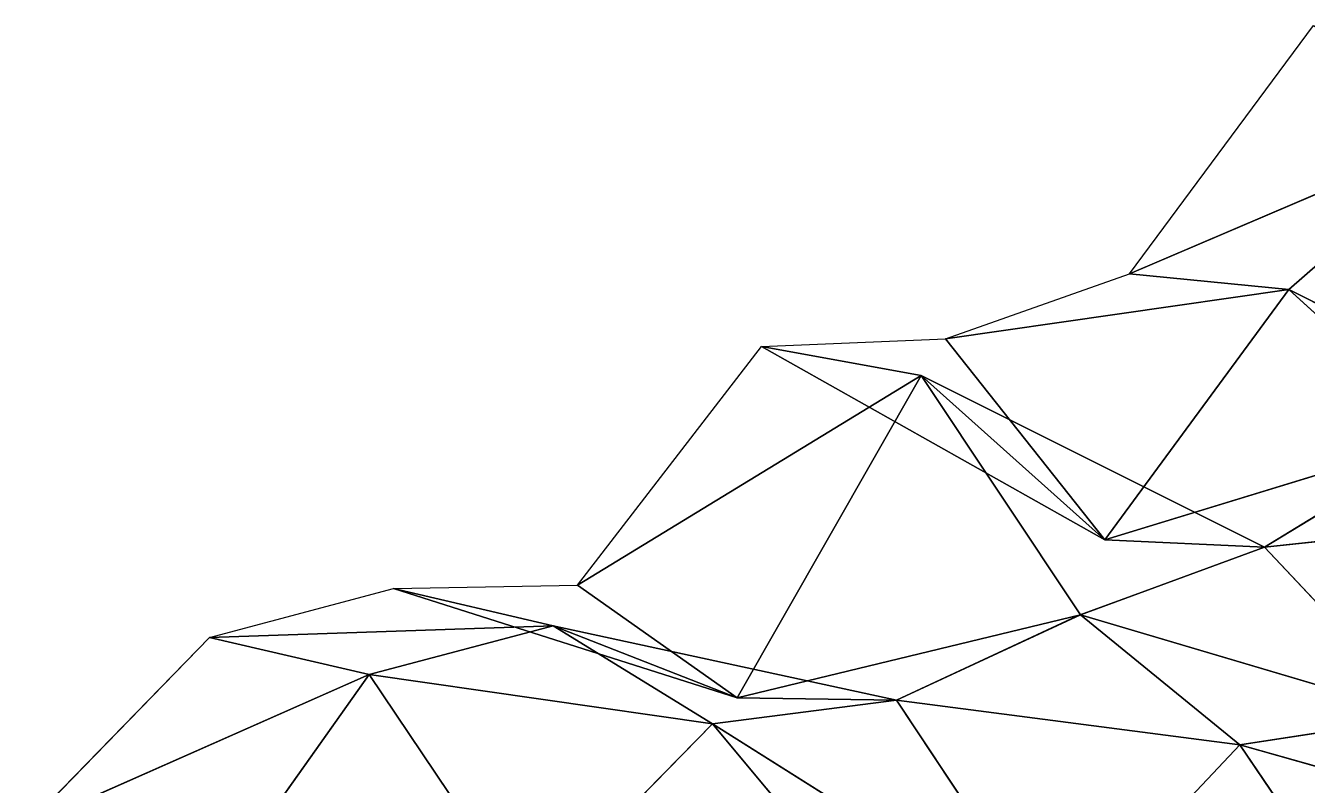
# Model space of a CAD drawing. Header units: metres. Extents: x -3703 to 431, y -1555 to 134.
# Drawn here: x -228.1 to -134.6, y -7.9 to 47.5 of the extents above; entities that cross this region are included whole.
import ezdxf

# ---------------------------------------------------------------- set-up
doc = ezdxf.new("R2010")
doc.units = ezdxf.units.M

msp = doc.modelspace()

# ---------------------------------------------------------------- linework, layer by layer
for p, q in [((-147.5805, 29.400955, -767.28186), (-134.1641, 47.502495, -743.834)), ((-122.53654, 40.104065, -782.50635), (-147.5805, 29.400955, -767.28186)), ((-147.5805, 29.400955, -767.28186), (-122.53654, 40.104065, -782.50635)), ((-122.53654, 40.104065, -782.50635), (-135.95294, 28.260178, -807.3534)), ((-135.95294, 28.260178, -807.3534), (-122.53654, 40.104065, -782.50635)), ((-160.99689, 24.665161, -793.7183), (-147.5805, 29.400955, -767.28186)), ((-147.5805, 29.400955, -767.28186), (-135.95294, 28.260178, -807.3534)), ((-135.95294, 28.260178, -807.3534), (-147.5805, 29.400955, -767.28186)), ((-135.95294, 28.260178, -807.3534), (-160.99689, 24.665161, -793.7183)), ((-160.99689, 24.665161, -793.7183), (-135.95294, 28.260178, -807.3534)), ((-135.95294, 28.260178, -807.3534), (-149.36935, 10.027794, -830.772)), ((-149.36935, 10.027794, -830.772), (-135.95294, 28.260178, -807.3534)), ((-110.90897, 15.71048, -817.3784), (-135.95294, 28.260178, -807.3534)), ((-135.95294, 28.260178, -807.3534), (-124.3254, 17.675117, -845.3131)), ((-124.3254, 17.675117, -845.3131), (-135.95294, 28.260178, -807.3534)), ((-135.95294, 28.260178, -807.3534), (-110.90897, 15.71048, -817.3784)), ((-174.41333, 24.103905, -821.08826), (-160.99689, 24.665161, -793.7183)), ((-160.99689, 24.665161, -793.7183), (-149.36935, 10.027794, -830.772)), ((-149.36935, 10.027794, -830.772), (-160.99689, 24.665161, -793.7183)), ((-187.82971, 6.722427, -844.69714), (-174.41333, 24.103905, -821.08826)), ((-149.36935, 10.027794, -830.772), (-174.41333, 24.103905, -821.08826)), ((-174.41333, 24.103905, -821.08826), (-162.78574, 22.005981, -860.9458)), ((-162.78574, 22.005981, -860.9458), (-174.41333, 24.103905, -821.08826)), ((-174.41333, 24.103905, -821.08826), (-149.36935, 10.027794, -830.772)), ((-162.78574, 22.005981, -860.9458), (-187.82971, 6.722427, -844.69714)), ((-187.82971, 6.722427, -844.69714), (-162.78574, 22.005981, -860.9458)), ((-162.78574, 22.005981, -860.9458), (-176.20215, -1.497696, -883.18567)), ((-176.20215, -1.497696, -883.18567), (-162.78574, 22.005981, -860.9458)), ((-149.36935, 10.027794, -830.772), (-162.78574, 22.005981, -860.9458)), ((-137.74179, 9.479088, -870.97595), (-162.78574, 22.005981, -860.9458)), ((-162.78574, 22.005981, -860.9458), (-149.36935, 10.027794, -830.772)), ((-162.78574, 22.005981, -860.9458), (-151.1582, 4.564667, -897.37244)), ((-151.1582, 4.564667, -897.37244), (-162.78574, 22.005981, -860.9458)), ((-162.78574, 22.005981, -860.9458), (-137.74179, 9.479088, -870.97595)), ((-124.3254, 17.675117, -845.3131), (-149.36935, 10.027794, -830.772)), ((-149.36935, 10.027794, -830.772), (-124.3254, 17.675117, -845.3131)), ((-124.3254, 17.675117, -845.3131), (-137.74179, 9.479088, -870.97595)), ((-137.74179, 9.479088, -870.97595), (-124.3254, 17.675117, -845.3131)), ((-112.69781, 12.14547, -884.4033), (-137.74179, 9.479088, -870.97595)), ((-137.74179, 9.479088, -870.97595), (-112.69781, 12.14547, -884.4033)), ((-137.74179, 9.479088, -870.97595), (-151.1582, 4.564667, -897.37244)), ((-151.1582, 4.564667, -897.37244), (-137.74179, 9.479088, -870.97595)), ((-149.36935, 10.027794, -830.772), (-137.74179, 9.479088, -870.97595)), ((-137.74179, 9.479088, -870.97595), (-149.36935, 10.027794, -830.772)), ((-137.74179, 9.479088, -870.97595), (-126.11422, -2.869873, -908.54126)), ((-126.11422, -2.869873, -908.54126), (-137.74179, 9.479088, -870.97595)), ((-201.24612, 6.481674, -872.1387), (-187.82971, 6.722427, -844.69714)), ((-187.82971, 6.722427, -844.69714), (-176.20215, -1.497696, -883.18567)), ((-176.20215, -1.497696, -883.18567), (-187.82971, 6.722427, -844.69714)), ((-214.66254, 2.891647, -898.8314), (-201.24612, 6.481674, -872.1387)), ((-176.20215, -1.497696, -883.18567), (-201.24612, 6.481674, -872.1387)), ((-201.24612, 6.481674, -872.1387), (-189.61856, 3.75705, -911.8562)), ((-189.61856, 3.75705, -911.8562), (-201.24612, 6.481674, -872.1387)), ((-201.24612, 6.481674, -872.1387), (-176.20215, -1.497696, -883.18567)), ((-189.61856, 3.75705, -911.8562), (-214.66254, 2.891647, -898.8314)), ((-214.66254, 2.891647, -898.8314), (-189.61856, 3.75705, -911.8562)), ((-189.61856, 3.75705, -911.8562), (-203.03497, 0.201569, -938.55664)), ((-203.03497, 0.201569, -938.55664), (-189.61856, 3.75705, -911.8562)), ((-176.20215, -1.497696, -883.18567), (-189.61856, 3.75705, -911.8562)), ((-164.57462, -1.656158, -923.4769), (-189.61856, 3.75705, -911.8562)), ((-189.61856, 3.75705, -911.8562), (-176.20215, -1.497696, -883.18567)), ((-189.61856, 3.75705, -911.8562), (-177.99103, -3.394241, -950.58374)), ((-177.99103, -3.394241, -950.58374), (-189.61856, 3.75705, -911.8562)), ((-189.61856, 3.75705, -911.8562), (-164.57462, -1.656158, -923.4769)), ((-151.1582, 4.564667, -897.37244), (-176.20215, -1.497696, -883.18567)), ((-176.20215, -1.497696, -883.18567), (-151.1582, 4.564667, -897.37244)), ((-151.1582, 4.564667, -897.37244), (-164.57462, -1.656158, -923.4769)), ((-164.57462, -1.656158, -923.4769), (-151.1582, 4.564667, -897.37244)), ((-126.11422, -2.869873, -908.54126), (-151.1582, 4.564667, -897.37244)), ((-151.1582, 4.564667, -897.37244), (-139.53064, -4.913361, -935.57983)), ((-139.53064, -4.913361, -935.57983), (-151.1582, 4.564667, -897.37244)), ((-151.1582, 4.564667, -897.37244), (-126.11422, -2.869873, -908.54126)), ((-228.07895, -10.873703, -923.2489), (-214.66254, 2.891647, -898.8314)), ((-214.66254, 2.891647, -898.8314), (-203.03497, 0.201569, -938.55664)), ((-203.03497, 0.201569, -938.55664), (-214.66254, 2.891647, -898.8314)), ((-203.03497, 0.201569, -938.55664), (-228.07895, -10.873703, -923.2489)), ((-228.07895, -10.873703, -923.2489), (-203.03497, 0.201569, -938.55664)), ((-203.03497, 0.201569, -938.55664), (-216.45139, -18.725372, -961.8198)), ((-216.45139, -18.725372, -961.8198), (-203.03497, 0.201569, -938.55664)), ((-177.99103, -3.394241, -950.58374), (-203.03497, 0.201569, -938.55664)), ((-203.03497, 0.201569, -938.55664), (-191.40744, -17.068253, -975.0216)), ((-191.40744, -17.068253, -975.0216), (-203.03497, 0.201569, -938.55664)), ((-203.03497, 0.201569, -938.55664), (-177.99103, -3.394241, -950.58374)), ((-164.57462, -1.656158, -923.4769), (-177.99103, -3.394241, -950.58374)), ((-177.99103, -3.394241, -950.58374), (-164.57462, -1.656158, -923.4769)), ((-176.20215, -1.497696, -883.18567), (-164.57462, -1.656158, -923.4769)), ((-164.57462, -1.656158, -923.4769), (-176.20215, -1.497696, -883.18567)), ((-139.53064, -4.913361, -935.57983), (-164.57462, -1.656158, -923.4769)), ((-164.57462, -1.656158, -923.4769), (-152.94705, -19.155914, -959.8905)), ((-152.94705, -19.155914, -959.8905), (-164.57462, -1.656158, -923.4769)), ((-164.57462, -1.656158, -923.4769), (-139.53064, -4.913361, -935.57983)), ((-177.99103, -3.394241, -950.58374), (-191.40744, -17.068253, -975.0216)), ((-191.40744, -17.068253, -975.0216), (-177.99103, -3.394241, -950.58374)), ((-152.94705, -19.155914, -959.8905), (-177.99103, -3.394241, -950.58374)), ((-177.99103, -3.394241, -950.58374), (-166.36346, -17.309418, -987.79895)), ((-166.36346, -17.309418, -987.79895), (-177.99103, -3.394241, -950.58374)), ((-177.99103, -3.394241, -950.58374), (-152.94705, -19.155914, -959.8905)), ((-126.11422, -2.869873, -908.54126), (-139.53064, -4.913361, -935.57983)), ((-139.53064, -4.913361, -935.57983), (-126.11422, -2.869873, -908.54126)), ((-139.53064, -4.913361, -935.57983), (-152.94705, -19.155914, -959.8905)), ((-152.94705, -19.155914, -959.8905), (-139.53064, -4.913361, -935.57983)), ((-114.48669, -12.029297, -946.8198), (-139.53064, -4.913361, -935.57983)), ((-139.53064, -4.913361, -935.57983), (-127.9031, -22.06009, -972.0724)), ((-127.9031, -22.06009, -972.0724), (-139.53064, -4.913361, -935.57983)), ((-139.53064, -4.913361, -935.57983), (-114.48669, -12.029297, -946.8198))]:
    msp.add_line(p, q)
for points in [[(-134.1641, 47.502495, -743.834), (-122.53654, 40.104065, -782.50635), (-147.5805, 29.400955, -767.28186), (-147.5804, 29.401054, -767.28174)], [(-135.95294, 28.260178, -807.3534), (-147.5805, 29.400955, -767.28186), (-122.53654, 40.104065, -782.50635), (-122.53644, 40.104164, -782.5062)], [(-122.53654, 40.104065, -782.50635), (-110.90897, 15.71048, -817.3784), (-135.95294, 28.260178, -807.3534), (-135.95284, 28.260277, -807.3533)], [(-147.5805, 29.400955, -767.28186), (-135.95294, 28.260178, -807.3534), (-160.99689, 24.665161, -793.7183), (-160.99678, 24.66526, -793.7182)], [(-149.36935, 10.027794, -830.772), (-160.99689, 24.665161, -793.7183), (-135.95294, 28.260178, -807.3534), (-135.95284, 28.260277, -807.3533)], [(-135.95294, 28.260178, -807.3534), (-124.3254, 17.675117, -845.3131), (-149.36935, 10.027794, -830.772), (-149.36925, 10.027894, -830.77185)], [(-124.3254, 17.675117, -845.3131), (-135.95294, 28.260178, -807.3534), (-110.90897, 15.71048, -817.3784), (-110.908875, 15.71058, -817.3783)], [(-160.99689, 24.665161, -793.7183), (-149.36935, 10.027794, -830.772), (-174.41333, 24.103905, -821.08826), (-174.41322, 24.104004, -821.08813)], [(-174.41333, 24.103905, -821.08826), (-162.78574, 22.005981, -860.9458), (-187.82971, 6.722427, -844.69714), (-187.8296, 6.722527, -844.697)], [(-162.78574, 22.005981, -860.9458), (-174.41333, 24.103905, -821.08826), (-149.36935, 10.027794, -830.772), (-149.36925, 10.027894, -830.77185)], [(-176.20215, -1.497696, -883.18567), (-187.82971, 6.722427, -844.69714), (-162.78574, 22.005981, -860.9458), (-162.78563, 22.00608, -860.9457)], [(-162.78574, 22.005981, -860.9458), (-151.1582, 4.564667, -897.37244), (-176.20215, -1.497696, -883.18567), (-176.20204, -1.497596, -883.18555)], [(-149.36935, 10.027794, -830.772), (-137.74179, 9.479088, -870.97595), (-162.78574, 22.005981, -860.9458), (-162.78563, 22.00608, -860.9457)], [(-151.1582, 4.564667, -897.37244), (-162.78574, 22.005981, -860.9458), (-137.74179, 9.479088, -870.97595), (-137.74168, 9.479188, -870.9758)], [(-137.74179, 9.479088, -870.97595), (-149.36935, 10.027794, -830.772), (-124.3254, 17.675117, -845.3131), (-124.3253, 17.675217, -845.313)], [(-124.3254, 17.675117, -845.3131), (-112.69781, 12.14547, -884.4033), (-137.74179, 9.479088, -870.97595), (-137.74168, 9.479188, -870.9758)], [(-126.11422, -2.869873, -908.54126), (-137.74179, 9.479088, -870.97595), (-112.69781, 12.14547, -884.4033), (-112.69771, 12.14557, -884.4032)], [(-137.74179, 9.479088, -870.97595), (-126.11422, -2.869873, -908.54126), (-151.1582, 4.564667, -897.37244), (-151.1581, 4.564767, -897.3723)], [(-187.82971, 6.722427, -844.69714), (-176.20215, -1.497696, -883.18567), (-201.24612, 6.481674, -872.1387), (-201.24602, 6.481774, -872.13855)], [(-201.24612, 6.481674, -872.1387), (-189.61856, 3.75705, -911.8562), (-214.66254, 2.891647, -898.8314), (-214.66243, 2.891747, -898.8313)], [(-189.61856, 3.75705, -911.8562), (-201.24612, 6.481674, -872.1387), (-176.20215, -1.497696, -883.18567), (-176.20204, -1.497596, -883.18555)], [(-203.03497, 0.201569, -938.55664), (-214.66254, 2.891647, -898.8314), (-189.61856, 3.75705, -911.8562), (-189.61845, 3.75715, -911.8561)], [(-189.61856, 3.75705, -911.8562), (-177.99103, -3.394241, -950.58374), (-203.03497, 0.201569, -938.55664), (-203.03487, 0.201669, -938.5565)], [(-176.20215, -1.497696, -883.18567), (-164.57462, -1.656158, -923.4769), (-189.61856, 3.75705, -911.8562), (-189.61845, 3.75715, -911.8561)], [(-177.99103, -3.394241, -950.58374), (-189.61856, 3.75705, -911.8562), (-164.57462, -1.656158, -923.4769), (-164.57451, -1.656058, -923.4768)], [(-164.57462, -1.656158, -923.4769), (-176.20215, -1.497696, -883.18567), (-151.1582, 4.564667, -897.37244), (-151.1581, 4.564767, -897.3723)], [(-151.1582, 4.564667, -897.37244), (-139.53064, -4.913361, -935.57983), (-164.57462, -1.656158, -923.4769), (-164.57451, -1.656058, -923.4768)], [(-139.53064, -4.913361, -935.57983), (-151.1582, 4.564667, -897.37244), (-126.11422, -2.869873, -908.54126), (-126.11412, -2.869773, -908.54114)], [(-214.66254, 2.891647, -898.8314), (-203.03497, 0.201569, -938.55664), (-228.07895, -10.873703, -923.2489), (-228.07884, -10.873603, -923.2488)], [(-216.45139, -18.725372, -961.8198), (-228.07895, -10.873703, -923.2489), (-203.03497, 0.201569, -938.55664), (-203.03487, 0.201669, -938.5565)], [(-203.03497, 0.201569, -938.55664), (-191.40744, -17.068253, -975.0216), (-216.45139, -18.725372, -961.8198), (-216.45128, -18.725273, -961.8197)], [(-191.40744, -17.068253, -975.0216), (-203.03497, 0.201569, -938.55664), (-177.99103, -3.394241, -950.58374), (-177.99092, -3.394141, -950.5836)], [(-164.57462, -1.656158, -923.4769), (-152.94705, -19.155914, -959.8905), (-177.99103, -3.394241, -950.58374), (-177.99092, -3.394141, -950.5836)], [(-152.94705, -19.155914, -959.8905), (-164.57462, -1.656158, -923.4769), (-139.53064, -4.913361, -935.57983), (-139.53053, -4.91326, -935.5797)], [(-177.99103, -3.394241, -950.58374), (-166.36346, -17.309418, -987.79895), (-191.40744, -17.068253, -975.0216), (-191.40733, -17.068153, -975.0215)], [(-166.36346, -17.309418, -987.79895), (-177.99103, -3.394241, -950.58374), (-152.94705, -19.155914, -959.8905), (-152.94695, -19.155815, -959.8904)], [(-126.11422, -2.869873, -908.54126), (-114.48669, -12.029297, -946.8198), (-139.53064, -4.913361, -935.57983), (-139.53053, -4.91326, -935.5797)], [(-139.53064, -4.913361, -935.57983), (-127.9031, -22.06009, -972.0724), (-152.94705, -19.155914, -959.8905), (-152.94695, -19.155815, -959.8904)], [(-127.9031, -22.06009, -972.0724), (-139.53064, -4.913361, -935.57983), (-114.48669, -12.029297, -946.8198), (-114.48659, -12.029197, -946.8197)]]:
    msp.add_3dface(points)

doc.saveas('drawing.dxf')
